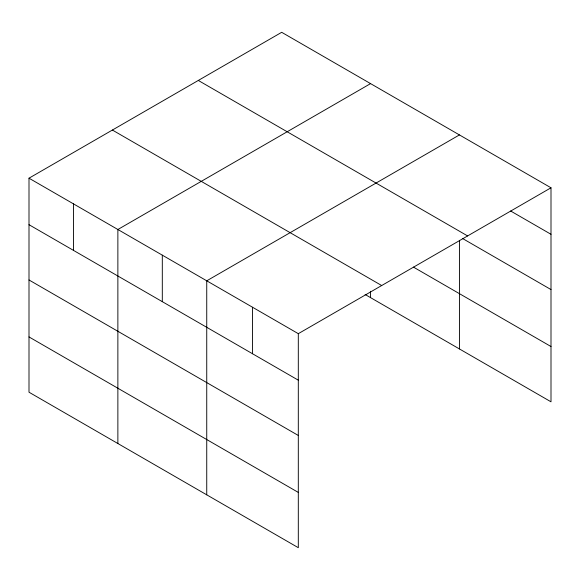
<?xml version="1.0" encoding="UTF-8"?>
<svg xmlns="http://www.w3.org/2000/svg" width="580" height="580" viewBox="0 0 580 580"><rect width="100%" height="100%" fill="white"/><g stroke="black" fill="none" stroke-linecap="round" stroke-linejoin="round"><path stroke-width="0.87" d="M298.308 435.464L298.308 333.674L29 178.19L29 392.211L298.308 547.694L298.308 435.464L29 279.973M29 178.19L281.692 32.306L551 187.789L551 401.81L365.103 294.481M370.562 83.614L117.871 229.506L117.871 443.519M459.433 134.922L206.741 280.814L206.741 494.834M298.308 333.674L551 187.789M510.647 210.997L551 234.291M198.302 80.446L467.611 235.929M462.536 238.496L551 289.572M413.438 267.105L551 346.528M112.389 130.05L381.698 285.534M29 224.699L298.308 380.183M29 336.929L298.308 492.413M459.433 240.323L459.433 348.942M370.562 291.29L370.562 297.634M252.525 307.248L252.525 353.749M162.306 255.156L162.306 301.658M73.435 203.848L73.435 250.35"/></g></svg>
